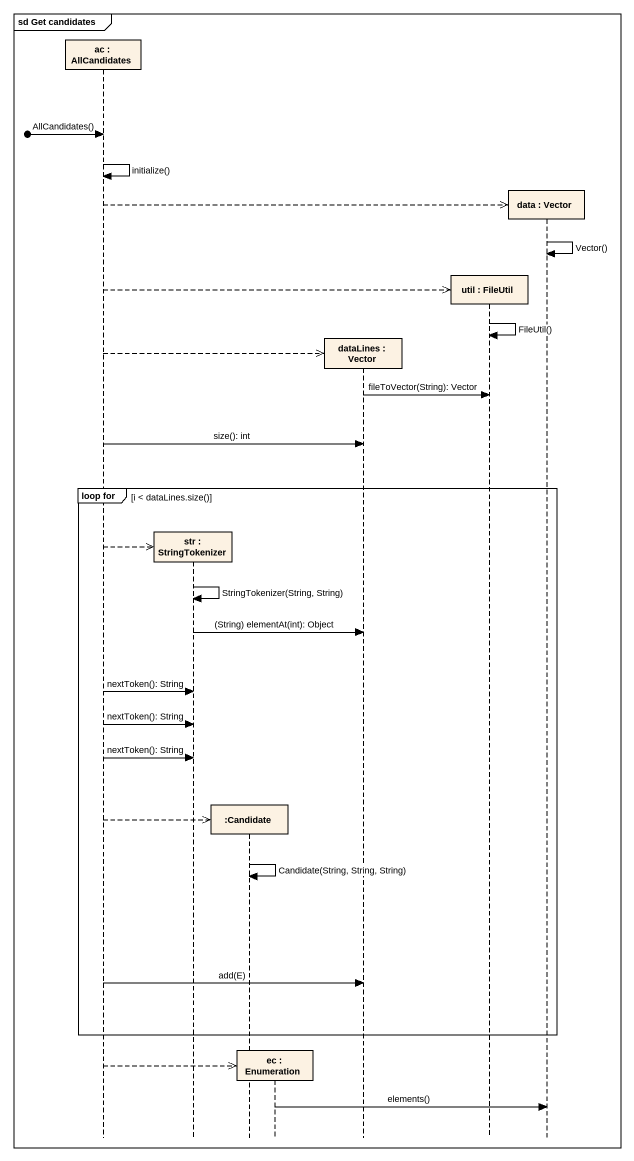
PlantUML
@startuml
mainframe sd Get candidates
hide footbox
participant "ac : AllCandidates" as ac
participant "str : StringTokenizer" as str
participant ":Candidate" as Candidate
participant "ec : Enumeration" as ec
participant "dataLines : Vector" as dataLines
participant "util : FileUtil" as util
participant "data : Vector" as data

[o-> ac : AllCandidates()
ac -> ac : initialize()
ac -->> data **
data -> data : Vector()
ac -->> util **
util -> util : FileUtil()
ac -->> dataLines **
dataLines -> util : fileToVector(String): Vector
ac -> dataLines : size(): int
group loop for [i < dataLines.size()]
  ac -->> str **
  str -> str : StringTokenizer(String, String)
  str -> dataLines : (String) elementAt(int): Object
  ac -> str : nextToken(): String
  ac -> str : nextToken(): String
  ac -> str : nextToken(): String
  ac -->> Candidate **
  Candidate -> Candidate : Candidate(String, String, String)
  ac -> dataLines : add(E)
end
ac -->> ec **
ec -> data : elements()
@enduml
